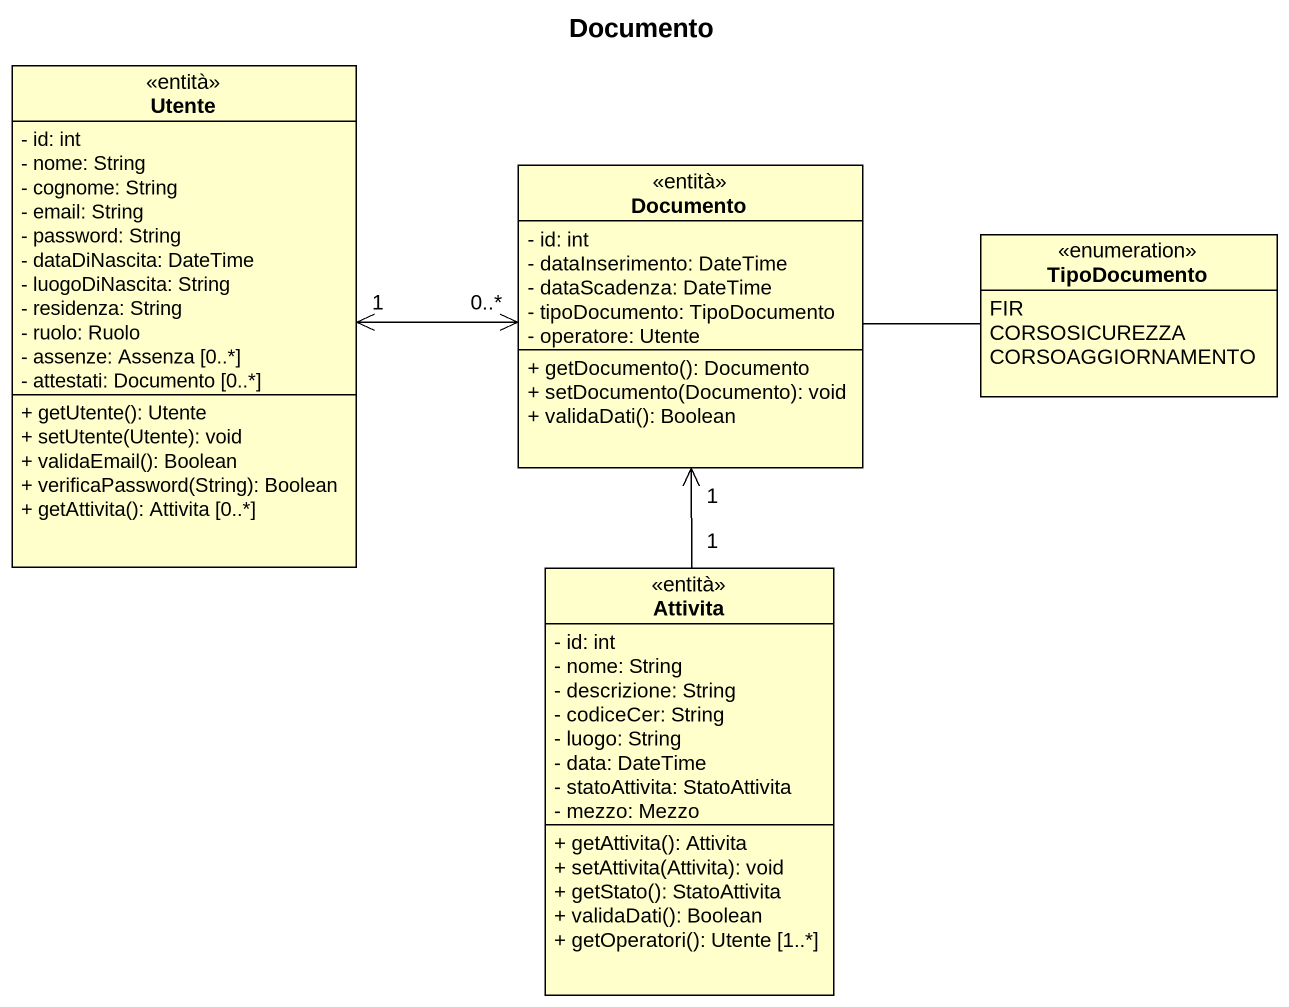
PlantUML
@startuml
title Documento
hide circle
hide empty members
skinparam classAttributeIconSize 0
class Utente <<entità>> {
  - id: int
  - nome: String
  - cognome: String
  - email: String
  - password: String
  - dataDiNascita: DateTime
  - luogoDiNascita: String
  - residenza: String
  - ruolo: Ruolo
  - assenze: Assenza [0..*]
  - attestati: Documento [0..*]
  + getUtente(): Utente
  + setUtente(Utente): void
  + validaEmail(): Boolean
  + verificaPassword(String): Boolean
  + getAttivita(): Attivita [0..*]
}
class Documento <<entità>> {
  - id: int
  - dataInserimento: DateTime
  - dataScadenza: DateTime
  - tipoDocumento: TipoDocumento
  - operatore: Utente
  + getDocumento(): Documento
  + setDocumento(Documento): void
  + validaDati(): Boolean
}
enum TipoDocumento {
  FIR
  CORSOSICUREZZA
  CORSOAGGIORNAMENTO
}
class Attivita <<entità>> {
  - id: int
  - nome: String
  - descrizione: String
  - codiceCer: String
  - luogo: String
  - data: DateTime
  - statoAttivita: StatoAttivita
  - mezzo: Mezzo
  + getAttivita(): Attivita
  + setAttivita(Attivita): void
  + getStato(): StatoAttivita
  + validaDati(): Boolean
  + getOperatori(): Utente [1..*]
}
Documento "0..*" <-left-> "1" Utente
Documento -right- TipoDocumento
Attivita "1" -up-> "1" Documento
@enduml
